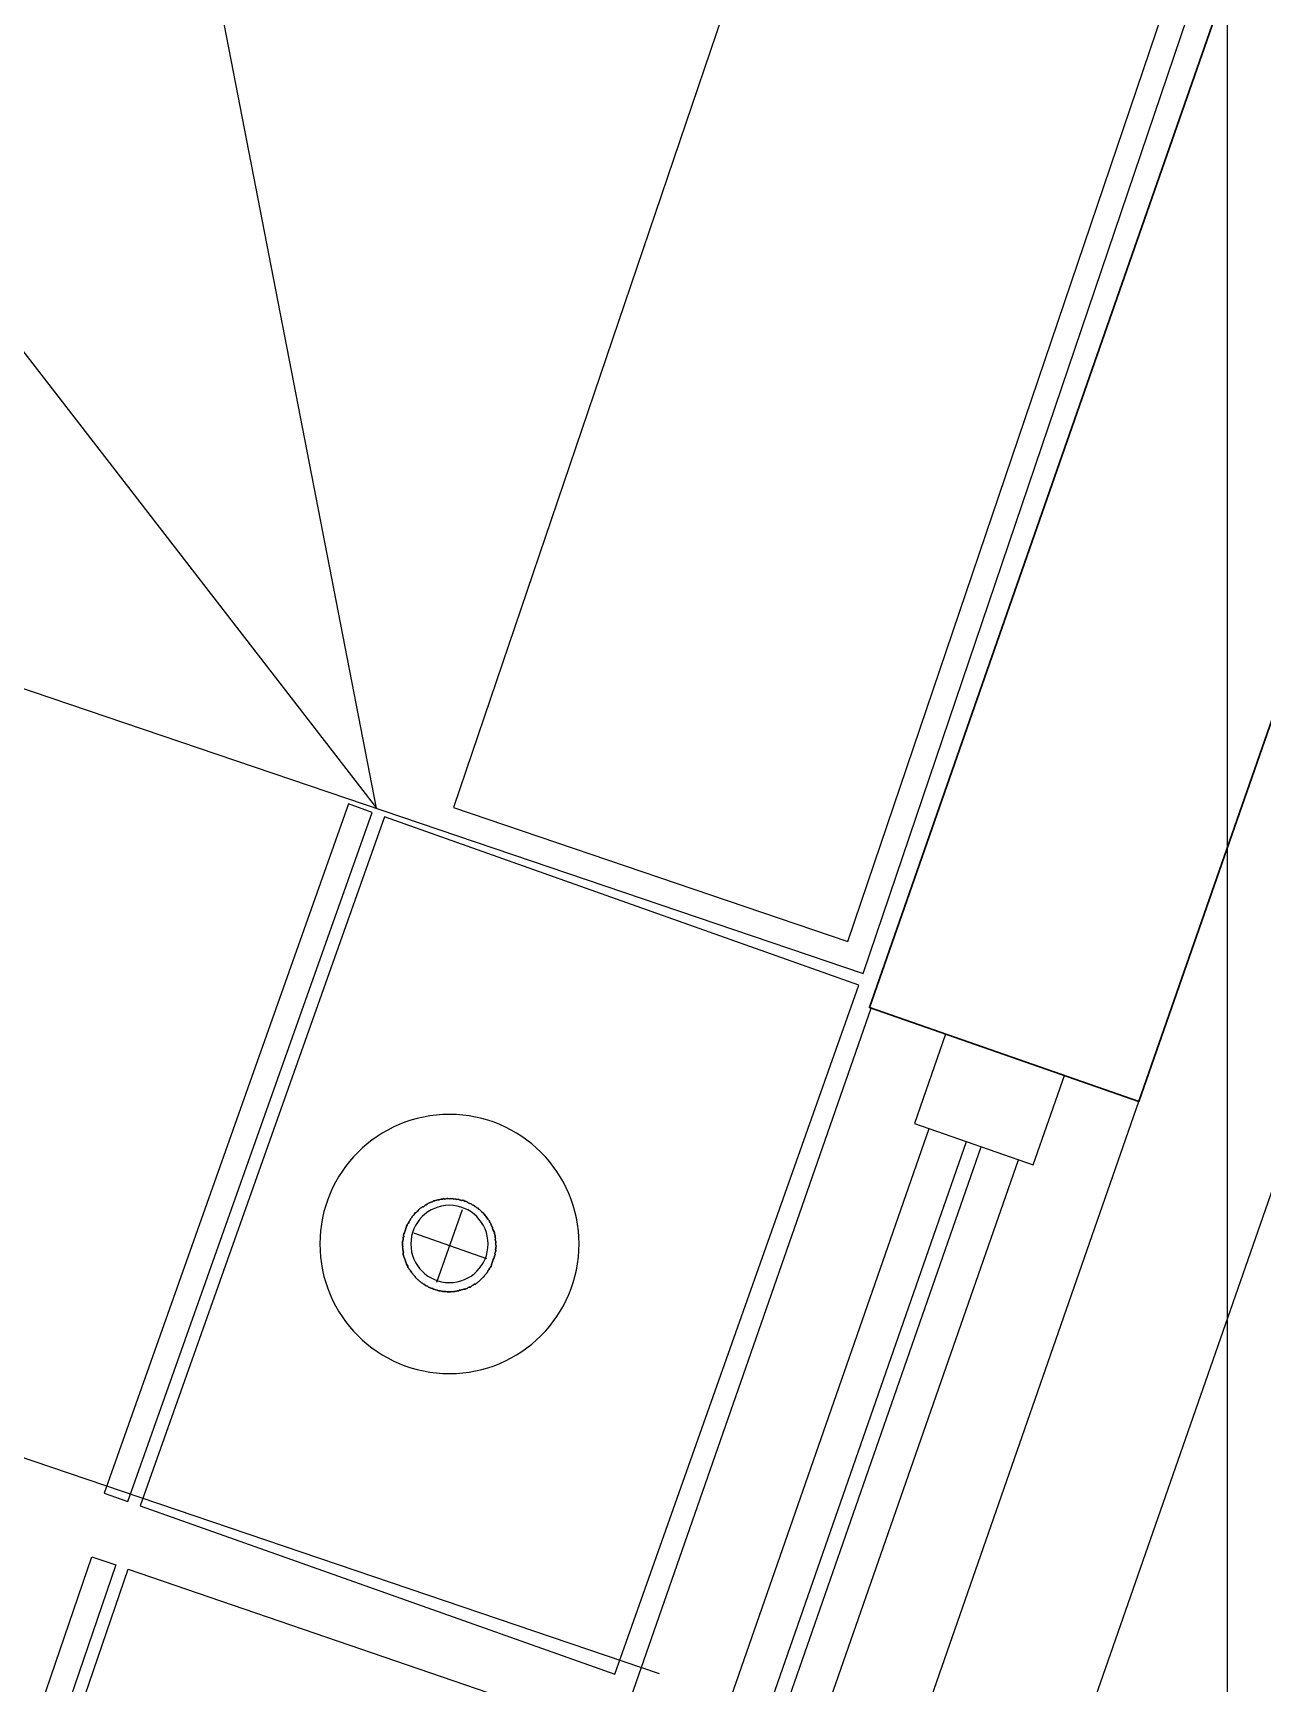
# Model space of a CAD drawing. Header units: millimetres. Extents: x 173236 to 801264, y -94969 to 615039.
# Drawn here: x 650188 to 651179, y 128715 to 130045 of the extents above; entities that cross this region are included whole.
import ezdxf

# ---------------------------------------------------------------- set-up
doc = ezdxf.new("R2010")
doc.units = ezdxf.units.MM
doc.header["$MEASUREMENT"] = 0
for name, color, linetype in [('VOX-A-ANNO-DIMS', 160, 'Continuous'), ('VOX-A-ANNO-GRID-LINE', 254, 'Continuous'), ('VOX-A-ELEV-1-NEAR', 130, 'Continuous'), ('VOX-A-FLOOR-LINE', 253, 'Continuous'), ('VOX-A-FURN-LAYOUT', 93, 'Continuous'), ('VOX-A-WINDOW', 2, 'Continuous'), ('VOX-A-WINDOW-SILL', 55, 'Continuous')]:
    doc.layers.add(name, color=color, linetype=linetype)
doc.layers.add('VOX-A-WALL-SECT', color=1, linetype='Continuous', lineweight=30)
doc.linetypes.add('ZIGZAG', pattern='A,0.0001,-0.2,[131,ltypeshp.shx,S=0.2,R=0,X=-0.2,Y=0],-0.4,[131,ltypeshp.shx,S=0.2,R=180,X=0.2,Y=0],-0.2', length=0.8001)

# ---------------------------------------------------------------- blocks, each defined once
blk = doc.blocks.new('dd')
at = {"layer": 'VOX-A-ANNO-GRID-LINE', "transparency": 33554610}
blk.add_line((719226.7, 167547.3), (719226.7, 143618.2), dxfattribs=at)
blk = doc.blocks.new('*U369')
at = {"layer": 'VOX-A-WINDOW'}
for p, q in [((3, 1.5), (44.865, 1.5)), ((3, 0.25), (44.865, 0.25)), ((3, -0.25), (44.865, -0.25)), ((3, -1.5), (44.865, -1.5))]:
    blk.add_line(p, q, dxfattribs=at)
for points in [[(3, 2), (3, -2), (0, -2), (0, 2)], [(47.865, 2), (47.865, -2), (44.865, -2), (44.865, 2)]]:
    blk.add_lwpolyline(points, close=True, dxfattribs=at)
at = {"layer": 'VOX-A-WINDOW-SILL'}
for p, q in [((0, 4.5), (47.865, 4.5)), ((0, -4.5), (47.865, -4.5))]:
    blk.add_line(p, q, dxfattribs=at)
blk = doc.blocks.new('TYPICAL FLOOR PLAN')
at = {"layer": 'VOX-A-FLOOR-LINE'}
blk.add_lwpolyline([(990589.6, 124212.1), (998958.6, 121312), (995728.7, 112053.3), (994816.9, 112053.6), (994816.9, 112178.3), (985635.3, 112179.7)], dxfattribs=at)
at = {"layer": 'VOX-A-WALL-SECT'}
blk.add_lwpolyline([(997155.9, 116523.9), (996938.7, 116599.5), (996628.1, 115709.2), (996845.3, 115633.6), (997155.9, 116523.9)], dxfattribs=at)
at = {"layer": 'VOX-A-ANNO-DIMS', "xscale": -25.4, "yscale": 25.4, "zscale": 25.4, "rotation": 250.7786661932612}
blk.add_blockref('*U369', (996337.1, 114523.1), dxfattribs=at)
blk = doc.blocks.new('BED3')
at = {"layer": 'VOX-A-FURN-LAYOUT', "lineweight": -3}
for points in [[(4891.245, 1312.644), (4901.044, 1296.641), (4870.569, 1276.436)], [(4932.245, 1312.428), (4932.245, 1276.436), (4854.251, 1276.436), (4854.251, 1312.428)], [(4868.252, 1311.643), (4868.252, 1277.241), (4855.037, 1277.241), (4855.037, 1311.643)]]:
    blk.add_lwpolyline(points, close=True, dxfattribs=at)
blk = doc.blocks.new('ST')
at = {"layer": 'VOX-A-FURN-LAYOUT', "lineweight": -3}
for points in [[(4870.235, 1276.043), (4870.235, 1252.833), (4854.251, 1252.833), (4854.251, 1276.043)], [(4871.452, 1276.043), (4871.452, 1252.833), (4870.647, 1252.833), (4870.647, 1276.043)], [(4863.264, 1265.302), (4863.284, 1265.322), (4863.323, 1265.322), (4863.362, 1265.341), (4863.323, 1265.322), (4863.284, 1265.322), (4863.264, 1265.302), (4863.225, 1265.302), (4863.186, 1265.283), (4863.146, 1265.263), (4863.127, 1265.243), (4863.087, 1265.243), (4863.048, 1265.224), (4863.028, 1265.204), (4863.048, 1265.224), (4863.087, 1265.243), (4863.127, 1265.243), (4863.146, 1265.263), (4863.186, 1265.283), (4863.225, 1265.302)], [(4863.5, 1265.361), (4863.46, 1265.361), (4863.421, 1265.361), (4863.402, 1265.341), (4863.362, 1265.341), (4863.402, 1265.341), (4863.421, 1265.361), (4863.46, 1265.361)], [(4863.539, 1265.381), (4863.5, 1265.361), (4863.539, 1265.381), (4863.578, 1265.381), (4863.618, 1265.381), (4863.578, 1265.381)], [(4863.716, 1265.4), (4863.676, 1265.4), (4863.637, 1265.381), (4863.618, 1265.381), (4863.637, 1265.381), (4863.676, 1265.4), (4863.716, 1265.4), (4863.755, 1265.4), (4863.794, 1265.4), (4863.834, 1265.4), (4863.853, 1265.381), (4863.834, 1265.4), (4863.794, 1265.4), (4863.755, 1265.4)], [(4864.01, 1265.361), (4863.971, 1265.381), (4863.932, 1265.381), (4863.892, 1265.381), (4863.853, 1265.381), (4863.892, 1265.381), (4863.932, 1265.381), (4863.971, 1265.381)], [(4864.069, 1265.361), (4864.05, 1265.361), (4864.01, 1265.361), (4864.05, 1265.361), (4864.069, 1265.361), (4864.108, 1265.341), (4864.148, 1265.341), (4864.108, 1265.341)], [(4864.324, 1265.283), (4864.344, 1265.263), (4864.383, 1265.243), (4864.423, 1265.243), (4864.442, 1265.224), (4864.481, 1265.204), (4864.442, 1265.224), (4864.423, 1265.243), (4864.383, 1265.243), (4864.344, 1265.263), (4864.324, 1265.283), (4864.285, 1265.302), (4864.246, 1265.302), (4864.226, 1265.322), (4864.187, 1265.322), (4864.148, 1265.341), (4864.187, 1265.322), (4864.226, 1265.322), (4864.246, 1265.302), (4864.285, 1265.302)], [(4862.557, 1264.792), (4862.538, 1264.772), (4862.518, 1264.733), (4862.538, 1264.772), (4862.557, 1264.792), (4862.596, 1264.831), (4862.616, 1264.851), (4862.596, 1264.831)], [(4862.734, 1264.988), (4862.714, 1264.968), (4862.675, 1264.929), (4862.655, 1264.909), (4862.636, 1264.87), (4862.616, 1264.851), (4862.636, 1264.87), (4862.655, 1264.909), (4862.675, 1264.929), (4862.714, 1264.968)], [(4862.852, 1265.086), (4862.812, 1265.067), (4862.793, 1265.027), (4862.754, 1265.008), (4862.734, 1264.988), (4862.754, 1265.008), (4862.793, 1265.027), (4862.812, 1265.067)], [(4862.97, 1265.165), (4862.93, 1265.145), (4862.911, 1265.125), (4862.871, 1265.106), (4862.852, 1265.086), (4862.871, 1265.106), (4862.911, 1265.125), (4862.93, 1265.145), (4862.97, 1265.165), (4862.989, 1265.184), (4863.028, 1265.204), (4862.989, 1265.184)], [(4864.599, 1265.125), (4864.58, 1265.145), (4864.54, 1265.165), (4864.521, 1265.184), (4864.481, 1265.204), (4864.521, 1265.184), (4864.54, 1265.165), (4864.58, 1265.145), (4864.599, 1265.125), (4864.639, 1265.106), (4864.658, 1265.086), (4864.639, 1265.106)], [(4864.717, 1265.027), (4864.697, 1265.067), (4864.658, 1265.086), (4864.697, 1265.067), (4864.717, 1265.027), (4864.756, 1265.008), (4864.776, 1264.988), (4864.756, 1265.008)], [(4864.835, 1264.929), (4864.796, 1264.968), (4864.776, 1264.988), (4864.796, 1264.968), (4864.835, 1264.929), (4864.855, 1264.909), (4864.874, 1264.87), (4864.894, 1264.851), (4864.874, 1264.87), (4864.855, 1264.909)], [(4864.992, 1264.733), (4864.972, 1264.772), (4864.933, 1264.792), (4864.913, 1264.831), (4864.894, 1264.851), (4864.913, 1264.831), (4864.933, 1264.792), (4864.972, 1264.772)], [(4862.518, 1264.733), (4862.498, 1264.713), (4862.479, 1264.674), (4862.459, 1264.635), (4862.439, 1264.615), (4862.439, 1264.576), (4862.42, 1264.536), (4862.4, 1264.517), (4862.38, 1264.477), (4862.38, 1264.438), (4862.361, 1264.419), (4862.341, 1264.379), (4862.341, 1264.34), (4862.322, 1264.301), (4862.322, 1264.281), (4862.302, 1264.242), (4862.302, 1264.203), (4862.302, 1264.163), (4862.282, 1264.124), (4862.282, 1264.085), (4862.282, 1264.065), (4862.282, 1264.026), (4862.282, 1263.987), (4862.282, 1263.947), (4862.282, 1263.908), (4862.282, 1263.869), (4862.282, 1263.849), (4862.282, 1263.81), (4862.282, 1263.771), (4862.282, 1263.731), (4862.282, 1263.692), (4862.302, 1263.653), (4862.302, 1263.633), (4862.302, 1263.594), (4862.322, 1263.555), (4862.322, 1263.515), (4862.341, 1263.476), (4862.341, 1263.456), (4862.361, 1263.417), (4862.38, 1263.378), (4862.38, 1263.339), (4862.4, 1263.319), (4862.42, 1263.28), (4862.4, 1263.319), (4862.38, 1263.339), (4862.38, 1263.378), (4862.361, 1263.417), (4862.341, 1263.456), (4862.341, 1263.476), (4862.322, 1263.515), (4862.322, 1263.555), (4862.302, 1263.594), (4862.302, 1263.633), (4862.302, 1263.653), (4862.282, 1263.692), (4862.282, 1263.731), (4862.282, 1263.771), (4862.282, 1263.81), (4862.282, 1263.849), (4862.282, 1263.869), (4862.282, 1263.908), (4862.282, 1263.947), (4862.282, 1263.987), (4862.282, 1264.026), (4862.282, 1264.065), (4862.282, 1264.085), (4862.282, 1264.124), (4862.302, 1264.163), (4862.302, 1264.203), (4862.302, 1264.242), (4862.322, 1264.281), (4862.322, 1264.301), (4862.341, 1264.34), (4862.341, 1264.379), (4862.361, 1264.419), (4862.38, 1264.438), (4862.38, 1264.477), (4862.4, 1264.517), (4862.42, 1264.536), (4862.439, 1264.576), (4862.439, 1264.615), (4862.459, 1264.635), (4862.479, 1264.674), (4862.498, 1264.713)], [(4865.031, 1264.674), (4865.051, 1264.635), (4865.051, 1264.615), (4865.071, 1264.576), (4865.09, 1264.536), (4865.11, 1264.517), (4865.129, 1264.477), (4865.129, 1264.438), (4865.149, 1264.419), (4865.169, 1264.379), (4865.169, 1264.34), (4865.188, 1264.301), (4865.188, 1264.281), (4865.188, 1264.242), (4865.208, 1264.203), (4865.208, 1264.163), (4865.208, 1264.124), (4865.228, 1264.085), (4865.228, 1264.065), (4865.228, 1264.026), (4865.228, 1263.987), (4865.228, 1263.947), (4865.228, 1263.908), (4865.228, 1263.869), (4865.228, 1263.849), (4865.228, 1263.81), (4865.228, 1263.771), (4865.228, 1263.731), (4865.208, 1263.692), (4865.208, 1263.653), (4865.208, 1263.633), (4865.188, 1263.594), (4865.188, 1263.555), (4865.188, 1263.515), (4865.169, 1263.476), (4865.169, 1263.456), (4865.149, 1263.417), (4865.129, 1263.378), (4865.129, 1263.339), (4865.11, 1263.319), (4865.09, 1263.28), (4865.11, 1263.319), (4865.129, 1263.339), (4865.129, 1263.378), (4865.149, 1263.417), (4865.169, 1263.456), (4865.169, 1263.476), (4865.188, 1263.515), (4865.188, 1263.555), (4865.188, 1263.594), (4865.208, 1263.633), (4865.208, 1263.653), (4865.208, 1263.692), (4865.228, 1263.731), (4865.228, 1263.771), (4865.228, 1263.81), (4865.228, 1263.849), (4865.228, 1263.869), (4865.228, 1263.908), (4865.228, 1263.947), (4865.228, 1263.987), (4865.228, 1264.026), (4865.228, 1264.065), (4865.228, 1264.085), (4865.208, 1264.124), (4865.208, 1264.163), (4865.208, 1264.203), (4865.188, 1264.242), (4865.188, 1264.281), (4865.188, 1264.301), (4865.169, 1264.34), (4865.169, 1264.379), (4865.149, 1264.419), (4865.129, 1264.438), (4865.129, 1264.477), (4865.11, 1264.517), (4865.09, 1264.536), (4865.071, 1264.576), (4865.051, 1264.615), (4865.051, 1264.635), (4865.031, 1264.674), (4865.012, 1264.713), (4864.992, 1264.733), (4865.012, 1264.713)], [(4862.439, 1263.221), (4862.459, 1263.181), (4862.479, 1263.142), (4862.459, 1263.181), (4862.439, 1263.221), (4862.439, 1263.24), (4862.42, 1263.28), (4862.439, 1263.24)], [(4865.031, 1263.142), (4865.051, 1263.181), (4865.051, 1263.221), (4865.071, 1263.24), (4865.09, 1263.28), (4865.071, 1263.24), (4865.051, 1263.221), (4865.051, 1263.181)], [(4862.479, 1263.142), (4862.498, 1263.123), (4862.518, 1263.083), (4862.498, 1263.123)], [(4862.518, 1263.083), (4862.538, 1263.064), (4862.557, 1263.024), (4862.596, 1263.005), (4862.616, 1262.965), (4862.596, 1263.005), (4862.557, 1263.024), (4862.538, 1263.064)], [(4862.675, 1262.887), (4862.714, 1262.867), (4862.734, 1262.848), (4862.714, 1262.867), (4862.675, 1262.887), (4862.655, 1262.926), (4862.636, 1262.946), (4862.616, 1262.965), (4862.636, 1262.946), (4862.655, 1262.926)], [(4862.793, 1262.789), (4862.812, 1262.769), (4862.852, 1262.749), (4862.812, 1262.769), (4862.793, 1262.789), (4862.754, 1262.808), (4862.734, 1262.848), (4862.754, 1262.808)], [(4862.911, 1262.71), (4862.93, 1262.691), (4862.97, 1262.671), (4862.989, 1262.651), (4863.028, 1262.632), (4862.989, 1262.651), (4862.97, 1262.671), (4862.93, 1262.691), (4862.911, 1262.71), (4862.871, 1262.73), (4862.852, 1262.749), (4862.871, 1262.73)], [(4864.54, 1262.671), (4864.58, 1262.691), (4864.599, 1262.71), (4864.639, 1262.73), (4864.658, 1262.749), (4864.639, 1262.73), (4864.599, 1262.71), (4864.58, 1262.691), (4864.54, 1262.671), (4864.521, 1262.651), (4864.481, 1262.632), (4864.521, 1262.651)], [(4864.658, 1262.749), (4864.697, 1262.769), (4864.717, 1262.789), (4864.756, 1262.808), (4864.776, 1262.848), (4864.756, 1262.808), (4864.717, 1262.789), (4864.697, 1262.769)], [(4864.776, 1262.848), (4864.796, 1262.867), (4864.835, 1262.887), (4864.855, 1262.926), (4864.874, 1262.946), (4864.894, 1262.965), (4864.874, 1262.946), (4864.855, 1262.926), (4864.835, 1262.887), (4864.796, 1262.867)], [(4864.933, 1263.024), (4864.972, 1263.064), (4864.992, 1263.083), (4864.972, 1263.064), (4864.933, 1263.024), (4864.913, 1263.005), (4864.894, 1262.965), (4864.913, 1263.005)], [(4864.992, 1263.083), (4865.012, 1263.123), (4865.031, 1263.142), (4865.012, 1263.123)], [(4863.186, 1262.553), (4863.146, 1262.553), (4863.127, 1262.573), (4863.087, 1262.592), (4863.048, 1262.612), (4863.028, 1262.632), (4863.048, 1262.612), (4863.087, 1262.592), (4863.127, 1262.573), (4863.146, 1262.553), (4863.186, 1262.553), (4863.225, 1262.533), (4863.264, 1262.514), (4863.284, 1262.514), (4863.323, 1262.494), (4863.362, 1262.494), (4863.323, 1262.494), (4863.284, 1262.514), (4863.264, 1262.514), (4863.225, 1262.533)], [(4863.421, 1262.475), (4863.46, 1262.455), (4863.5, 1262.455), (4863.46, 1262.455), (4863.421, 1262.475), (4863.402, 1262.475), (4863.362, 1262.494), (4863.402, 1262.475)], [(4863.5, 1262.455), (4863.539, 1262.455)], [(4863.676, 1262.435), (4863.716, 1262.435), (4863.755, 1262.435), (4863.794, 1262.435), (4863.834, 1262.435), (4863.794, 1262.435), (4863.755, 1262.435), (4863.716, 1262.435), (4863.676, 1262.435), (4863.637, 1262.435), (4863.618, 1262.435), (4863.578, 1262.435), (4863.539, 1262.455), (4863.578, 1262.435), (4863.618, 1262.435), (4863.637, 1262.435)], [(4863.834, 1262.435), (4863.853, 1262.435), (4863.892, 1262.435), (4863.932, 1262.435), (4863.971, 1262.455), (4864.01, 1262.455), (4863.971, 1262.455), (4863.932, 1262.435), (4863.892, 1262.435), (4863.853, 1262.435)], [(4864.01, 1262.455), (4864.05, 1262.455), (4864.069, 1262.475), (4864.108, 1262.475), (4864.148, 1262.494), (4864.108, 1262.475), (4864.069, 1262.475), (4864.05, 1262.455)], [(4864.246, 1262.514), (4864.226, 1262.514), (4864.187, 1262.494), (4864.148, 1262.494), (4864.187, 1262.494), (4864.226, 1262.514), (4864.246, 1262.514), (4864.285, 1262.533), (4864.324, 1262.553), (4864.344, 1262.553), (4864.383, 1262.573), (4864.423, 1262.592), (4864.442, 1262.612), (4864.481, 1262.632), (4864.442, 1262.612), (4864.423, 1262.592), (4864.383, 1262.573), (4864.344, 1262.553), (4864.324, 1262.553), (4864.285, 1262.533)]]:
    blk.add_lwpolyline(points, close=True, dxfattribs=at)
for points in [[(4863.323, 1265.322), (4863.362, 1265.341), (4863.323, 1265.322)], [(4863.362, 1265.341), (4863.362, 1265.341)], [(4863.362, 1265.341), (4863.402, 1265.341), (4863.362, 1265.341)], [(4863.402, 1265.341), (4863.421, 1265.361), (4863.402, 1265.341)], [(4863.402, 1265.341), (4863.402, 1265.341)], [(4863.421, 1265.361), (4863.421, 1265.361)], [(4863.421, 1265.361), (4863.46, 1265.361), (4863.421, 1265.361)], [(4863.46, 1265.361), (4863.46, 1265.361)], [(4863.46, 1265.361), (4863.5, 1265.361), (4863.46, 1265.361)], [(4863.5, 1265.361), (4863.539, 1265.381), (4863.5, 1265.361)], [(4863.5, 1265.361), (4863.5, 1265.361)], [(4863.539, 1265.381), (4863.539, 1265.381)], [(4863.539, 1265.381), (4863.578, 1265.381), (4863.539, 1265.381)], [(4863.578, 1265.381), (4863.578, 1265.381)], [(4863.578, 1265.381), (4863.618, 1265.381), (4863.578, 1265.381)], [(4863.618, 1265.381), (4863.618, 1265.381)], [(4863.618, 1265.381), (4863.637, 1265.381), (4863.618, 1265.381)], [(4863.637, 1265.381), (4863.676, 1265.4), (4863.637, 1265.381)], [(4863.637, 1265.381), (4863.637, 1265.381)], [(4863.676, 1265.4), (4863.676, 1265.4)], [(4863.676, 1265.4), (4863.716, 1265.4), (4863.676, 1265.4)], [(4863.716, 1265.4), (4863.716, 1265.4)], [(4863.716, 1265.4), (4863.755, 1265.4), (4863.716, 1265.4)], [(4863.755, 1265.4), (4863.794, 1265.4), (4863.755, 1265.4)], [(4863.755, 1265.4), (4863.755, 1265.4)], [(4863.794, 1265.4), (4863.794, 1265.4)], [(4863.794, 1265.4), (4863.834, 1265.4), (4863.794, 1265.4)], [(4863.834, 1265.4), (4863.834, 1265.4)], [(4863.834, 1265.4), (4863.853, 1265.381), (4863.834, 1265.4)], [(4863.853, 1265.381), (4863.853, 1265.381)], [(4863.853, 1265.381), (4863.892, 1265.381), (4863.853, 1265.381)], [(4863.892, 1265.381), (4863.892, 1265.381)], [(4863.892, 1265.381), (4863.932, 1265.381), (4863.892, 1265.381)], [(4863.932, 1265.381), (4863.932, 1265.381)], [(4863.932, 1265.381), (4863.971, 1265.381), (4863.932, 1265.381)], [(4863.971, 1265.381), (4863.971, 1265.381)], [(4863.971, 1265.381), (4864.01, 1265.361), (4863.971, 1265.381)], [(4864.01, 1265.361), (4864.01, 1265.361)], [(4864.01, 1265.361), (4864.05, 1265.361), (4864.01, 1265.361)], [(4864.05, 1265.361), (4864.05, 1265.361)], [(4864.05, 1265.361), (4864.069, 1265.361), (4864.05, 1265.361)], [(4864.069, 1265.361), (4864.069, 1265.361)], [(4864.069, 1265.361), (4864.108, 1265.341), (4864.069, 1265.361)], [(4864.108, 1265.341), (4864.108, 1265.341)], [(4864.108, 1265.341), (4864.148, 1265.341), (4864.108, 1265.341)], [(4864.148, 1265.341), (4864.148, 1265.341)], [(4864.148, 1265.341), (4864.187, 1265.322), (4864.148, 1265.341)], [(4862.557, 1264.792), (4862.596, 1264.831), (4862.557, 1264.792)], [(4862.596, 1264.831), (4862.616, 1264.851), (4862.596, 1264.831)], [(4862.596, 1264.831), (4862.596, 1264.831)], [(4862.616, 1264.851), (4862.636, 1264.87), (4862.616, 1264.851)], [(4862.616, 1264.851), (4862.616, 1264.851)], [(4862.636, 1264.87), (4862.655, 1264.909), (4862.636, 1264.87)], [(4862.636, 1264.87), (4862.636, 1264.87)], [(4862.655, 1264.909), (4862.675, 1264.929), (4862.655, 1264.909)], [(4862.655, 1264.909), (4862.655, 1264.909)], [(4862.675, 1264.929), (4862.714, 1264.968), (4862.675, 1264.929)], [(4862.675, 1264.929), (4862.675, 1264.929)], [(4862.714, 1264.968), (4862.734, 1264.988), (4862.714, 1264.968)], [(4862.714, 1264.968), (4862.714, 1264.968)], [(4862.734, 1264.988), (4862.754, 1265.008), (4862.734, 1264.988)], [(4862.734, 1264.988), (4862.734, 1264.988)], [(4862.754, 1265.008), (4862.793, 1265.027), (4862.754, 1265.008)], [(4862.754, 1265.008), (4862.754, 1265.008)], [(4862.793, 1265.027), (4862.812, 1265.067), (4862.793, 1265.027)], [(4862.793, 1265.027), (4862.793, 1265.027)], [(4862.812, 1265.067), (4862.852, 1265.086), (4862.812, 1265.067)], [(4862.812, 1265.067), (4862.812, 1265.067)], [(4862.852, 1265.086), (4862.871, 1265.106), (4862.852, 1265.086)], [(4862.852, 1265.086), (4862.852, 1265.086)], [(4862.871, 1265.106), (4862.911, 1265.125), (4862.871, 1265.106)], [(4862.871, 1265.106), (4862.871, 1265.106)], [(4862.911, 1265.125), (4862.93, 1265.145), (4862.911, 1265.125)], [(4862.911, 1265.125), (4862.911, 1265.125)], [(4862.93, 1265.145), (4862.97, 1265.165), (4862.93, 1265.145)], [(4862.93, 1265.145), (4862.93, 1265.145)], [(4862.97, 1265.165), (4862.989, 1265.184), (4862.97, 1265.165)], [(4862.97, 1265.165), (4862.97, 1265.165)], [(4862.989, 1265.184), (4863.028, 1265.204), (4862.989, 1265.184)], [(4862.989, 1265.184), (4862.989, 1265.184)], [(4863.028, 1265.204), (4863.048, 1265.224), (4863.028, 1265.204)], [(4863.028, 1265.204), (4863.028, 1265.204)], [(4863.048, 1265.224), (4863.087, 1265.243), (4863.048, 1265.224)], [(4863.048, 1265.224), (4863.048, 1265.224)], [(4863.087, 1265.243), (4863.087, 1265.243)], [(4863.087, 1265.243), (4863.127, 1265.243), (4863.087, 1265.243)], [(4863.127, 1265.243), (4863.146, 1265.263), (4863.127, 1265.243)], [(4863.127, 1265.243), (4863.127, 1265.243)], [(4863.146, 1265.263), (4863.186, 1265.283), (4863.146, 1265.263)], [(4863.146, 1265.263), (4863.146, 1265.263)], [(4863.186, 1265.283), (4863.225, 1265.302), (4863.186, 1265.283)], [(4863.186, 1265.283), (4863.186, 1265.283)], [(4863.225, 1265.302), (4863.225, 1265.302)], [(4863.225, 1265.302), (4863.264, 1265.302), (4863.225, 1265.302)], [(4863.264, 1265.302), (4863.284, 1265.322), (4863.264, 1265.302)], [(4863.264, 1265.302), (4863.264, 1265.302)], [(4863.284, 1265.322), (4863.284, 1265.322)], [(4863.284, 1265.322), (4863.323, 1265.322), (4863.284, 1265.322)], [(4863.323, 1265.322), (4863.323, 1265.322)], [(4863.735, 1262.671), (4863.735, 1265.125)], [(4864.187, 1265.322), (4864.187, 1265.322)], [(4864.187, 1265.322), (4864.226, 1265.322), (4864.187, 1265.322)], [(4864.226, 1265.322), (4864.226, 1265.322)], [(4864.226, 1265.322), (4864.246, 1265.302), (4864.226, 1265.322)], [(4864.246, 1265.302), (4864.246, 1265.302)], [(4864.246, 1265.302), (4864.285, 1265.302), (4864.246, 1265.302)], [(4864.285, 1265.302), (4864.285, 1265.302)], [(4864.285, 1265.302), (4864.324, 1265.283), (4864.285, 1265.302)], [(4864.324, 1265.283), (4864.324, 1265.283)], [(4864.324, 1265.283), (4864.344, 1265.263), (4864.324, 1265.283)], [(4864.344, 1265.263), (4864.344, 1265.263)], [(4864.344, 1265.263), (4864.383, 1265.243), (4864.344, 1265.263)], [(4864.383, 1265.243), (4864.383, 1265.243)], [(4864.383, 1265.243), (4864.423, 1265.243), (4864.383, 1265.243)], [(4864.423, 1265.243), (4864.423, 1265.243)], [(4864.423, 1265.243), (4864.442, 1265.224), (4864.423, 1265.243)], [(4864.442, 1265.224), (4864.442, 1265.224)], [(4864.442, 1265.224), (4864.481, 1265.204), (4864.442, 1265.224)], [(4864.481, 1265.204), (4864.481, 1265.204)], [(4864.481, 1265.204), (4864.521, 1265.184), (4864.481, 1265.204)], [(4864.521, 1265.184), (4864.521, 1265.184)], [(4864.521, 1265.184), (4864.54, 1265.165), (4864.521, 1265.184)], [(4864.54, 1265.165), (4864.54, 1265.165)], [(4864.54, 1265.165), (4864.58, 1265.145), (4864.54, 1265.165)], [(4864.58, 1265.145), (4864.58, 1265.145)], [(4864.58, 1265.145), (4864.599, 1265.125), (4864.58, 1265.145)], [(4864.599, 1265.125), (4864.599, 1265.125)], [(4864.599, 1265.125), (4864.639, 1265.106), (4864.599, 1265.125)], [(4864.639, 1265.106), (4864.639, 1265.106)], [(4864.639, 1265.106), (4864.658, 1265.086), (4864.639, 1265.106)], [(4864.658, 1265.086), (4864.658, 1265.086)], [(4864.658, 1265.086), (4864.697, 1265.067), (4864.658, 1265.086)], [(4864.697, 1265.067), (4864.697, 1265.067)], [(4864.697, 1265.067), (4864.717, 1265.027), (4864.697, 1265.067)], [(4864.717, 1265.027), (4864.717, 1265.027)], [(4864.717, 1265.027), (4864.756, 1265.008), (4864.717, 1265.027)], [(4864.756, 1265.008), (4864.756, 1265.008)], [(4864.756, 1265.008), (4864.776, 1264.988), (4864.756, 1265.008)], [(4864.776, 1264.988), (4864.776, 1264.988)], [(4864.776, 1264.988), (4864.796, 1264.968), (4864.776, 1264.988)], [(4864.796, 1264.968), (4864.796, 1264.968)], [(4864.796, 1264.968), (4864.835, 1264.929), (4864.796, 1264.968)], [(4864.835, 1264.929), (4864.835, 1264.929)], [(4864.835, 1264.929), (4864.855, 1264.909), (4864.835, 1264.929)], [(4864.855, 1264.909), (4864.855, 1264.909)], [(4864.855, 1264.909), (4864.874, 1264.87), (4864.855, 1264.909)], [(4864.874, 1264.87), (4864.874, 1264.87)], [(4864.874, 1264.87), (4864.894, 1264.851), (4864.874, 1264.87)], [(4864.894, 1264.851), (4864.894, 1264.851)], [(4864.894, 1264.851), (4864.913, 1264.831), (4864.894, 1264.851)], [(4864.913, 1264.831), (4864.913, 1264.831)], [(4864.913, 1264.831), (4864.933, 1264.792), (4864.913, 1264.831)], [(4862.322, 1264.301), (4862.341, 1264.34), (4862.322, 1264.301)], [(4862.322, 1264.301), (4862.322, 1264.301)], [(4862.322, 1264.281), (4862.322, 1264.301), (4862.322, 1264.281)], [(4862.341, 1264.379), (4862.361, 1264.419), (4862.341, 1264.379)], [(4862.341, 1264.379), (4862.341, 1264.379)], [(4862.341, 1264.34), (4862.341, 1264.379), (4862.341, 1264.34)], [(4862.341, 1264.34), (4862.341, 1264.34)], [(4862.361, 1264.419), (4862.38, 1264.438), (4862.361, 1264.419)], [(4862.361, 1264.419), (4862.361, 1264.419)], [(4862.38, 1264.477), (4862.4, 1264.517), (4862.38, 1264.477)], [(4862.38, 1264.477), (4862.38, 1264.477)], [(4862.38, 1264.438), (4862.38, 1264.477), (4862.38, 1264.438)], [(4862.38, 1264.438), (4862.38, 1264.438)], [(4862.4, 1264.517), (4862.42, 1264.536), (4862.4, 1264.517)], [(4862.4, 1264.517), (4862.4, 1264.517)], [(4862.42, 1264.536), (4862.439, 1264.576), (4862.42, 1264.536)], [(4862.42, 1264.536), (4862.42, 1264.536)], [(4862.439, 1264.615), (4862.459, 1264.635), (4862.439, 1264.615)], [(4862.439, 1264.615), (4862.439, 1264.615)], [(4862.439, 1264.576), (4862.439, 1264.615), (4862.439, 1264.576)], [(4862.439, 1264.576), (4862.439, 1264.576)], [(4862.459, 1264.635), (4862.479, 1264.674), (4862.459, 1264.635)], [(4862.459, 1264.635), (4862.459, 1264.635)], [(4862.479, 1264.674), (4862.498, 1264.713), (4862.479, 1264.674)], [(4862.479, 1264.674), (4862.479, 1264.674)], [(4862.498, 1264.713), (4862.518, 1264.733), (4862.498, 1264.713)], [(4862.498, 1264.713), (4862.498, 1264.713)], [(4862.518, 1264.733), (4862.538, 1264.772), (4862.518, 1264.733)], [(4862.518, 1264.733), (4862.518, 1264.733)], [(4862.538, 1264.772), (4862.557, 1264.792), (4862.538, 1264.772)], [(4862.538, 1264.772), (4862.538, 1264.772)], [(4862.557, 1264.792), (4862.557, 1264.792)], [(4864.933, 1264.792), (4864.933, 1264.792)], [(4864.933, 1264.792), (4864.972, 1264.772), (4864.933, 1264.792)], [(4864.972, 1264.772), (4864.972, 1264.772)], [(4864.972, 1264.772), (4864.992, 1264.733), (4864.972, 1264.772)], [(4864.992, 1264.733), (4864.992, 1264.733)], [(4864.992, 1264.733), (4865.012, 1264.713), (4864.992, 1264.733)], [(4865.012, 1264.713), (4865.012, 1264.713)], [(4865.012, 1264.713), (4865.031, 1264.674), (4865.012, 1264.713)], [(4865.031, 1264.674), (4865.031, 1264.674)], [(4865.031, 1264.674), (4865.051, 1264.635), (4865.031, 1264.674)], [(4865.051, 1264.635), (4865.051, 1264.635)], [(4865.051, 1264.635), (4865.051, 1264.615), (4865.051, 1264.635)], [(4865.051, 1264.615), (4865.051, 1264.615)], [(4865.051, 1264.615), (4865.071, 1264.576), (4865.051, 1264.615)], [(4865.071, 1264.576), (4865.071, 1264.576)], [(4865.071, 1264.576), (4865.09, 1264.536), (4865.071, 1264.576)], [(4865.09, 1264.536), (4865.09, 1264.536)], [(4865.09, 1264.536), (4865.11, 1264.517), (4865.09, 1264.536)], [(4865.11, 1264.517), (4865.11, 1264.517)], [(4865.11, 1264.517), (4865.129, 1264.477), (4865.11, 1264.517)], [(4865.129, 1264.477), (4865.129, 1264.477)], [(4865.129, 1264.477), (4865.129, 1264.438), (4865.129, 1264.477)], [(4865.129, 1264.438), (4865.129, 1264.438)], [(4865.129, 1264.438), (4865.149, 1264.419), (4865.129, 1264.438)], [(4865.149, 1264.419), (4865.149, 1264.419)], [(4865.149, 1264.419), (4865.169, 1264.379), (4865.149, 1264.419)], [(4865.169, 1264.379), (4865.169, 1264.379)], [(4865.169, 1264.379), (4865.169, 1264.34), (4865.169, 1264.379)], [(4865.169, 1264.34), (4865.169, 1264.34)], [(4865.169, 1264.34), (4865.188, 1264.301), (4865.169, 1264.34)], [(4865.188, 1264.301), (4865.188, 1264.301)], [(4865.188, 1264.301), (4865.188, 1264.281), (4865.188, 1264.301)], [(4862.282, 1264.124), (4862.302, 1264.163), (4862.282, 1264.124)], [(4862.282, 1264.124), (4862.282, 1264.124)], [(4862.282, 1264.085), (4862.282, 1264.124), (4862.282, 1264.085)], [(4862.282, 1264.085), (4862.282, 1264.085)], [(4862.282, 1264.065), (4862.282, 1264.085), (4862.282, 1264.065)], [(4862.282, 1264.065), (4862.282, 1264.065)], [(4862.282, 1264.026), (4862.282, 1264.065), (4862.282, 1264.026)], [(4862.282, 1264.026), (4862.282, 1264.026)], [(4862.282, 1263.987), (4862.282, 1264.026), (4862.282, 1263.987)], [(4862.282, 1263.987), (4862.282, 1263.987)], [(4862.282, 1263.947), (4862.282, 1263.987), (4862.282, 1263.947)], [(4862.282, 1263.947), (4862.282, 1263.947)], [(4862.282, 1263.908), (4862.282, 1263.947), (4862.282, 1263.908)], [(4862.282, 1263.908), (4862.282, 1263.908)], [(4862.282, 1263.869), (4862.282, 1263.908), (4862.282, 1263.869)], [(4862.282, 1263.869), (4862.282, 1263.869)], [(4862.282, 1263.849), (4862.282, 1263.869), (4862.282, 1263.849)], [(4862.282, 1263.849), (4862.282, 1263.849)], [(4862.282, 1263.81), (4862.282, 1263.849), (4862.282, 1263.81)], [(4862.282, 1263.81), (4862.282, 1263.81)], [(4862.282, 1263.771), (4862.282, 1263.81), (4862.282, 1263.771)], [(4862.282, 1263.771), (4862.282, 1263.771)], [(4862.282, 1263.731), (4862.282, 1263.771), (4862.282, 1263.731)], [(4862.302, 1264.242), (4862.322, 1264.281), (4862.302, 1264.242)], [(4862.302, 1264.242), (4862.302, 1264.242)], [(4862.302, 1264.203), (4862.302, 1264.242), (4862.302, 1264.203)], [(4862.302, 1264.203), (4862.302, 1264.203)], [(4862.302, 1264.163), (4862.302, 1264.203), (4862.302, 1264.163)], [(4862.302, 1264.163), (4862.302, 1264.163)], [(4862.322, 1264.281), (4862.322, 1264.281)], [(4864.953, 1263.908), (4862.498, 1263.908)], [(4865.188, 1264.281), (4865.188, 1264.281)], [(4865.188, 1264.281), (4865.188, 1264.242), (4865.188, 1264.281)], [(4865.188, 1264.242), (4865.188, 1264.242)], [(4865.188, 1264.242), (4865.208, 1264.203), (4865.188, 1264.242)], [(4865.208, 1264.203), (4865.208, 1264.203)], [(4865.208, 1264.203), (4865.208, 1264.163), (4865.208, 1264.203)], [(4865.208, 1264.163), (4865.208, 1264.163)], [(4865.208, 1264.163), (4865.208, 1264.124), (4865.208, 1264.163)], [(4865.208, 1264.124), (4865.208, 1264.124)], [(4865.208, 1264.124), (4865.228, 1264.085), (4865.208, 1264.124)], [(4865.228, 1264.085), (4865.228, 1264.085)], [(4865.228, 1264.085), (4865.228, 1264.065), (4865.228, 1264.085)], [(4865.228, 1264.065), (4865.228, 1264.065)], [(4865.228, 1264.065), (4865.228, 1264.026), (4865.228, 1264.065)], [(4865.228, 1264.026), (4865.228, 1264.026)], [(4865.228, 1264.026), (4865.228, 1263.987), (4865.228, 1264.026)], [(4865.228, 1263.987), (4865.228, 1263.987)], [(4865.228, 1263.987), (4865.228, 1263.947), (4865.228, 1263.987)], [(4865.228, 1263.947), (4865.228, 1263.947)], [(4865.228, 1263.947), (4865.228, 1263.908), (4865.228, 1263.947)], [(4865.228, 1263.908), (4865.228, 1263.908)], [(4865.228, 1263.908), (4865.228, 1263.869), (4865.228, 1263.908)], [(4865.228, 1263.869), (4865.228, 1263.869)], [(4865.228, 1263.869), (4865.228, 1263.849), (4865.228, 1263.869)], [(4865.228, 1263.849), (4865.228, 1263.849)], [(4865.228, 1263.849), (4865.228, 1263.81), (4865.228, 1263.849)], [(4865.228, 1263.81), (4865.228, 1263.81)], [(4865.228, 1263.81), (4865.228, 1263.771), (4865.228, 1263.81)], [(4865.228, 1263.771), (4865.228, 1263.771)], [(4865.228, 1263.771), (4865.228, 1263.731), (4865.228, 1263.771)], [(4862.282, 1263.731), (4862.282, 1263.731)], [(4862.282, 1263.692), (4862.282, 1263.731), (4862.282, 1263.692)], [(4862.282, 1263.692), (4862.282, 1263.692)], [(4862.302, 1263.653), (4862.282, 1263.692), (4862.302, 1263.653)], [(4862.302, 1263.653), (4862.302, 1263.653)], [(4862.302, 1263.633), (4862.302, 1263.653), (4862.302, 1263.633)], [(4862.302, 1263.633), (4862.302, 1263.633)], [(4862.302, 1263.594), (4862.302, 1263.633), (4862.302, 1263.594)], [(4862.302, 1263.594), (4862.302, 1263.594)], [(4862.322, 1263.555), (4862.302, 1263.594), (4862.322, 1263.555)], [(4862.322, 1263.555), (4862.322, 1263.555)], [(4862.322, 1263.515), (4862.322, 1263.555), (4862.322, 1263.515)], [(4862.322, 1263.515), (4862.322, 1263.515)], [(4862.341, 1263.476), (4862.322, 1263.515), (4862.341, 1263.476)], [(4862.341, 1263.476), (4862.341, 1263.476)], [(4862.341, 1263.456), (4862.341, 1263.476), (4862.341, 1263.456)], [(4862.341, 1263.456), (4862.341, 1263.456)], [(4862.361, 1263.417), (4862.341, 1263.456), (4862.361, 1263.417)], [(4862.361, 1263.417), (4862.361, 1263.417)], [(4862.38, 1263.378), (4862.361, 1263.417), (4862.38, 1263.378)], [(4862.38, 1263.378), (4862.38, 1263.378)], [(4862.38, 1263.339), (4862.38, 1263.378), (4862.38, 1263.339)], [(4862.38, 1263.339), (4862.38, 1263.339)], [(4862.4, 1263.319), (4862.38, 1263.339), (4862.4, 1263.319)], [(4862.4, 1263.319), (4862.4, 1263.319)], [(4862.42, 1263.28), (4862.4, 1263.319), (4862.42, 1263.28)], [(4862.42, 1263.28), (4862.42, 1263.28)], [(4862.439, 1263.24), (4862.42, 1263.28), (4862.439, 1263.24)], [(4862.439, 1263.24), (4862.439, 1263.24)], [(4862.439, 1263.221), (4862.439, 1263.24), (4862.439, 1263.221)], [(4865.071, 1263.24), (4865.051, 1263.221), (4865.071, 1263.24)], [(4865.09, 1263.28), (4865.071, 1263.24), (4865.09, 1263.28)], [(4865.071, 1263.24), (4865.071, 1263.24)], [(4865.11, 1263.319), (4865.09, 1263.28), (4865.11, 1263.319)], [(4865.09, 1263.28), (4865.09, 1263.28)], [(4865.129, 1263.339), (4865.11, 1263.319), (4865.129, 1263.339)], [(4865.11, 1263.319), (4865.11, 1263.319)], [(4865.149, 1263.417), (4865.129, 1263.378), (4865.149, 1263.417)], [(4865.129, 1263.378), (4865.129, 1263.378)], [(4865.129, 1263.378), (4865.129, 1263.339), (4865.129, 1263.378)], [(4865.129, 1263.339), (4865.129, 1263.339)], [(4865.169, 1263.456), (4865.149, 1263.417), (4865.169, 1263.456)], [(4865.149, 1263.417), (4865.149, 1263.417)], [(4865.188, 1263.515), (4865.169, 1263.476), (4865.188, 1263.515)], [(4865.169, 1263.476), (4865.169, 1263.476)], [(4865.169, 1263.476), (4865.169, 1263.456), (4865.169, 1263.476)], [(4865.169, 1263.456), (4865.169, 1263.456)], [(4865.208, 1263.633), (4865.188, 1263.594), (4865.208, 1263.633)], [(4865.188, 1263.594), (4865.188, 1263.594)], [(4865.188, 1263.594), (4865.188, 1263.555), (4865.188, 1263.594)], [(4865.188, 1263.555), (4865.188, 1263.555)], [(4865.188, 1263.555), (4865.188, 1263.515), (4865.188, 1263.555)], [(4865.188, 1263.515), (4865.188, 1263.515)], [(4865.228, 1263.731), (4865.208, 1263.692), (4865.228, 1263.731)], [(4865.208, 1263.692), (4865.208, 1263.692)], [(4865.208, 1263.692), (4865.208, 1263.653), (4865.208, 1263.692)], [(4865.208, 1263.653), (4865.208, 1263.653)], [(4865.208, 1263.653), (4865.208, 1263.633), (4865.208, 1263.653)], [(4865.208, 1263.633), (4865.208, 1263.633)], [(4865.228, 1263.731), (4865.228, 1263.731)], [(4862.439, 1263.221), (4862.439, 1263.221)], [(4862.459, 1263.181), (4862.439, 1263.221), (4862.459, 1263.181)], [(4862.459, 1263.181), (4862.459, 1263.181)], [(4862.479, 1263.142), (4862.459, 1263.181), (4862.479, 1263.142)], [(4862.479, 1263.142), (4862.479, 1263.142)], [(4862.498, 1263.123), (4862.479, 1263.142), (4862.498, 1263.123)], [(4862.498, 1263.123), (4862.498, 1263.123)], [(4862.518, 1263.083), (4862.498, 1263.123), (4862.518, 1263.083)], [(4862.518, 1263.083), (4862.518, 1263.083)], [(4862.538, 1263.064), (4862.518, 1263.083), (4862.538, 1263.064)], [(4862.538, 1263.064), (4862.538, 1263.064)], [(4862.557, 1263.024), (4862.538, 1263.064), (4862.557, 1263.024)], [(4862.557, 1263.024), (4862.557, 1263.024)], [(4862.596, 1263.005), (4862.557, 1263.024), (4862.596, 1263.005)], [(4862.596, 1263.005), (4862.596, 1263.005)], [(4862.616, 1262.965), (4862.596, 1263.005), (4862.616, 1262.965)], [(4862.616, 1262.965), (4862.616, 1262.965)], [(4862.636, 1262.946), (4862.616, 1262.965), (4862.636, 1262.946)], [(4862.636, 1262.946), (4862.636, 1262.946)], [(4862.655, 1262.926), (4862.636, 1262.946), (4862.655, 1262.926)], [(4862.655, 1262.926), (4862.655, 1262.926)], [(4862.675, 1262.887), (4862.655, 1262.926), (4862.675, 1262.887)], [(4862.675, 1262.887), (4862.675, 1262.887)], [(4862.714, 1262.867), (4862.675, 1262.887), (4862.714, 1262.867)], [(4862.714, 1262.867), (4862.714, 1262.867)], [(4862.734, 1262.848), (4862.714, 1262.867), (4862.734, 1262.848)], [(4862.734, 1262.848), (4862.734, 1262.848)], [(4862.754, 1262.808), (4862.734, 1262.848), (4862.754, 1262.808)], [(4862.754, 1262.808), (4862.754, 1262.808)], [(4862.793, 1262.789), (4862.754, 1262.808), (4862.793, 1262.789)], [(4862.793, 1262.789), (4862.793, 1262.789)], [(4862.812, 1262.769), (4862.793, 1262.789), (4862.812, 1262.769)], [(4862.812, 1262.769), (4862.812, 1262.769)], [(4862.852, 1262.749), (4862.812, 1262.769), (4862.852, 1262.749)], [(4862.852, 1262.749), (4862.852, 1262.749)], [(4862.871, 1262.73), (4862.852, 1262.749), (4862.871, 1262.73)], [(4862.871, 1262.73), (4862.871, 1262.73)], [(4862.911, 1262.71), (4862.871, 1262.73), (4862.911, 1262.71)], [(4864.639, 1262.73), (4864.599, 1262.71), (4864.639, 1262.73)], [(4864.658, 1262.749), (4864.639, 1262.73), (4864.658, 1262.749)], [(4864.639, 1262.73), (4864.639, 1262.73)], [(4864.697, 1262.769), (4864.658, 1262.749), (4864.697, 1262.769)], [(4864.658, 1262.749), (4864.658, 1262.749)], [(4864.717, 1262.789), (4864.697, 1262.769), (4864.717, 1262.789)], [(4864.697, 1262.769), (4864.697, 1262.769)], [(4864.756, 1262.808), (4864.717, 1262.789), (4864.756, 1262.808)], [(4864.717, 1262.789), (4864.717, 1262.789)], [(4864.776, 1262.848), (4864.756, 1262.808), (4864.776, 1262.848)], [(4864.756, 1262.808), (4864.756, 1262.808)], [(4864.796, 1262.867), (4864.776, 1262.848), (4864.796, 1262.867)], [(4864.776, 1262.848), (4864.776, 1262.848)], [(4864.835, 1262.887), (4864.796, 1262.867), (4864.835, 1262.887)], [(4864.796, 1262.867), (4864.796, 1262.867)], [(4864.855, 1262.926), (4864.835, 1262.887), (4864.855, 1262.926)], [(4864.835, 1262.887), (4864.835, 1262.887)], [(4864.874, 1262.946), (4864.855, 1262.926), (4864.874, 1262.946)], [(4864.855, 1262.926), (4864.855, 1262.926)], [(4864.894, 1262.965), (4864.874, 1262.946), (4864.894, 1262.965)], [(4864.874, 1262.946), (4864.874, 1262.946)], [(4864.913, 1263.005), (4864.894, 1262.965), (4864.913, 1263.005)], [(4864.894, 1262.965), (4864.894, 1262.965)], [(4864.933, 1263.024), (4864.913, 1263.005), (4864.933, 1263.024)], [(4864.913, 1263.005), (4864.913, 1263.005)], [(4864.972, 1263.064), (4864.933, 1263.024), (4864.972, 1263.064)], [(4864.933, 1263.024), (4864.933, 1263.024)], [(4864.992, 1263.083), (4864.972, 1263.064), (4864.992, 1263.083)], [(4864.972, 1263.064), (4864.972, 1263.064)], [(4865.012, 1263.123), (4864.992, 1263.083), (4865.012, 1263.123)], [(4864.992, 1263.083), (4864.992, 1263.083)], [(4865.031, 1263.142), (4865.012, 1263.123), (4865.031, 1263.142)], [(4865.012, 1263.123), (4865.012, 1263.123)], [(4865.051, 1263.181), (4865.031, 1263.142), (4865.051, 1263.181)], [(4865.031, 1263.142), (4865.031, 1263.142)], [(4865.051, 1263.221), (4865.051, 1263.221)], [(4865.051, 1263.221), (4865.051, 1263.181), (4865.051, 1263.221)], [(4865.051, 1263.181), (4865.051, 1263.181)], [(4862.911, 1262.71), (4862.911, 1262.71)], [(4862.93, 1262.691), (4862.911, 1262.71), (4862.93, 1262.691)], [(4862.93, 1262.691), (4862.93, 1262.691)], [(4862.97, 1262.671), (4862.93, 1262.691), (4862.97, 1262.671)], [(4862.97, 1262.671), (4862.97, 1262.671)], [(4862.989, 1262.651), (4862.97, 1262.671), (4862.989, 1262.651)], [(4862.989, 1262.651), (4862.989, 1262.651)], [(4863.028, 1262.632), (4862.989, 1262.651), (4863.028, 1262.632)], [(4863.028, 1262.632), (4863.028, 1262.632)], [(4863.048, 1262.612), (4863.028, 1262.632), (4863.048, 1262.612)], [(4863.048, 1262.612), (4863.048, 1262.612)], [(4863.087, 1262.592), (4863.048, 1262.612), (4863.087, 1262.592)], [(4863.087, 1262.592), (4863.087, 1262.592)], [(4863.127, 1262.573), (4863.087, 1262.592), (4863.127, 1262.573)], [(4863.127, 1262.573), (4863.127, 1262.573)], [(4863.146, 1262.553), (4863.127, 1262.573), (4863.146, 1262.553)], [(4863.146, 1262.553), (4863.146, 1262.553)], [(4863.186, 1262.553), (4863.146, 1262.553), (4863.186, 1262.553)], [(4863.186, 1262.553), (4863.186, 1262.553)], [(4863.225, 1262.533), (4863.186, 1262.553), (4863.225, 1262.533)], [(4863.225, 1262.533), (4863.225, 1262.533)], [(4863.264, 1262.514), (4863.225, 1262.533), (4863.264, 1262.514)], [(4863.264, 1262.514), (4863.264, 1262.514)], [(4863.284, 1262.514), (4863.264, 1262.514), (4863.284, 1262.514)], [(4863.284, 1262.514), (4863.284, 1262.514)], [(4863.323, 1262.494), (4863.284, 1262.514), (4863.323, 1262.494)], [(4863.323, 1262.494), (4863.323, 1262.494)], [(4863.362, 1262.494), (4863.323, 1262.494), (4863.362, 1262.494)], [(4863.362, 1262.494), (4863.362, 1262.494)], [(4863.402, 1262.475), (4863.362, 1262.494), (4863.402, 1262.475)], [(4863.402, 1262.475), (4863.402, 1262.475)], [(4863.421, 1262.475), (4863.402, 1262.475), (4863.421, 1262.475)], [(4863.421, 1262.475), (4863.421, 1262.475)], [(4863.46, 1262.455), (4863.421, 1262.475), (4863.46, 1262.455)], [(4863.46, 1262.455), (4863.46, 1262.455)], [(4863.5, 1262.455), (4863.46, 1262.455), (4863.5, 1262.455)], [(4863.5, 1262.455), (4863.5, 1262.455)], [(4863.539, 1262.455), (4863.5, 1262.455), (4863.539, 1262.455)], [(4863.539, 1262.455), (4863.539, 1262.455)], [(4863.578, 1262.435), (4863.539, 1262.455), (4863.578, 1262.435)], [(4863.578, 1262.435), (4863.578, 1262.435)], [(4863.618, 1262.435), (4863.578, 1262.435), (4863.618, 1262.435)], [(4863.618, 1262.435), (4863.618, 1262.435)], [(4863.637, 1262.435), (4863.618, 1262.435), (4863.637, 1262.435)], [(4863.637, 1262.435), (4863.637, 1262.435)], [(4863.676, 1262.435), (4863.637, 1262.435), (4863.676, 1262.435)], [(4863.676, 1262.435), (4863.676, 1262.435)], [(4863.716, 1262.435), (4863.676, 1262.435), (4863.716, 1262.435)], [(4863.716, 1262.435), (4863.716, 1262.435)], [(4863.755, 1262.435), (4863.716, 1262.435), (4863.755, 1262.435)], [(4863.755, 1262.435), (4863.755, 1262.435)], [(4863.794, 1262.435), (4863.755, 1262.435), (4863.794, 1262.435)], [(4863.794, 1262.435), (4863.794, 1262.435)], [(4863.834, 1262.435), (4863.794, 1262.435), (4863.834, 1262.435)], [(4863.834, 1262.435), (4863.834, 1262.435)], [(4863.853, 1262.435), (4863.834, 1262.435), (4863.853, 1262.435)], [(4863.853, 1262.435), (4863.853, 1262.435)], [(4863.892, 1262.435), (4863.853, 1262.435), (4863.892, 1262.435)], [(4863.892, 1262.435), (4863.892, 1262.435)], [(4863.932, 1262.435), (4863.892, 1262.435), (4863.932, 1262.435)], [(4863.971, 1262.455), (4863.932, 1262.435), (4863.971, 1262.455)], [(4863.932, 1262.435), (4863.932, 1262.435)], [(4863.971, 1262.455), (4863.971, 1262.455)], [(4864.01, 1262.455), (4863.971, 1262.455), (4864.01, 1262.455)], [(4864.01, 1262.455), (4864.01, 1262.455)], [(4864.05, 1262.455), (4864.01, 1262.455), (4864.05, 1262.455)], [(4864.069, 1262.475), (4864.05, 1262.455), (4864.069, 1262.475)], [(4864.05, 1262.455), (4864.05, 1262.455)], [(4864.069, 1262.475), (4864.069, 1262.475)], [(4864.108, 1262.475), (4864.069, 1262.475), (4864.108, 1262.475)], [(4864.148, 1262.494), (4864.108, 1262.475), (4864.148, 1262.494)], [(4864.108, 1262.475), (4864.108, 1262.475)], [(4864.148, 1262.494), (4864.148, 1262.494)], [(4864.187, 1262.494), (4864.148, 1262.494), (4864.187, 1262.494)], [(4864.226, 1262.514), (4864.187, 1262.494), (4864.226, 1262.514)], [(4864.187, 1262.494), (4864.187, 1262.494)], [(4864.226, 1262.514), (4864.226, 1262.514)], [(4864.246, 1262.514), (4864.226, 1262.514), (4864.246, 1262.514)], [(4864.285, 1262.533), (4864.246, 1262.514), (4864.285, 1262.533)], [(4864.246, 1262.514), (4864.246, 1262.514)], [(4864.324, 1262.553), (4864.285, 1262.533), (4864.324, 1262.553)], [(4864.285, 1262.533), (4864.285, 1262.533)], [(4864.324, 1262.553), (4864.324, 1262.553)], [(4864.344, 1262.553), (4864.324, 1262.553), (4864.344, 1262.553)], [(4864.383, 1262.573), (4864.344, 1262.553), (4864.383, 1262.573)], [(4864.344, 1262.553), (4864.344, 1262.553)], [(4864.423, 1262.592), (4864.383, 1262.573), (4864.423, 1262.592)], [(4864.383, 1262.573), (4864.383, 1262.573)], [(4864.442, 1262.612), (4864.423, 1262.592), (4864.442, 1262.612)], [(4864.423, 1262.592), (4864.423, 1262.592)], [(4864.481, 1262.632), (4864.442, 1262.612), (4864.481, 1262.632)], [(4864.442, 1262.612), (4864.442, 1262.612)], [(4864.521, 1262.651), (4864.481, 1262.632), (4864.521, 1262.651)], [(4864.481, 1262.632), (4864.481, 1262.632)], [(4864.54, 1262.671), (4864.521, 1262.651), (4864.54, 1262.671)], [(4864.521, 1262.651), (4864.521, 1262.651)], [(4864.58, 1262.691), (4864.54, 1262.671), (4864.58, 1262.691)], [(4864.54, 1262.671), (4864.54, 1262.671)], [(4864.599, 1262.71), (4864.58, 1262.691), (4864.599, 1262.71)], [(4864.58, 1262.691), (4864.58, 1262.691)], [(4864.599, 1262.71), (4864.599, 1262.71)]]:
    blk.add_lwpolyline(points, dxfattribs=at)
for radius in [4.114, 1.227]:
    blk.add_circle((4863.76, 1263.951), radius, dxfattribs=at)
blk = doc.blocks.new('bdd')
for name, p, xscale, yscale, zscale, rotation in [('BED3', (760341.7, -204599.3), -25.39999999999991, 25.39999999999999, 25.39999999999999, 269.9454748640658), ('ST', (758656.9, -204142.2), -25.4, 25.4, 25.4, 269.160921052874)]:
    blk.add_blockref(name, p, dxfattribs=dict(xscale=xscale, yscale=yscale, zscale=zscale, rotation=rotation))
blk = doc.blocks.new('1ST FLOOR FURNITURE')
at = {"layer": 'VOX-A-FLOOR-LINE', "linetype": 'ZIGZAG'}
blk.add_line((649700.6, 163182.5), (651669.8, 162514.6), dxfattribs=at)
at = {"layer": 'VOX-A-WALL-SECT', "rotation": 71.31871578673672}
blk.add_blockref('bdd', (320824.6, -561977.5), dxfattribs=at)
at = {"layer": 'VOX-A-WALL-SECT', "xscale": -0.9999999999999999, "rotation": 70.24907030899432}
blk.add_blockref('bdd', (842823.6, 935620.5), dxfattribs=at)

msp = doc.modelspace()

# ---------------------------------------------------------------- block references
at = {"layer": 'VOX-A-ANNO-GRID-LINE'}
msp.add_blockref('dd', (-68075.9, -22127.2), dxfattribs=at)

# ---------------------------------------------------------------- next in the draw order: block references
msp.add_blockref('TYPICAL FLOOR PLAN', (-345765.8, 13550.1))

# ---------------------------------------------------------------- next in the draw order: block references
at = {"layer": 'VOX-A-ELEV-1-NEAR'}
msp.add_blockref('1ST FLOOR FURNITURE', (-977.1, -33792.1), dxfattribs=at)

doc.saveas('drawing.dxf')
